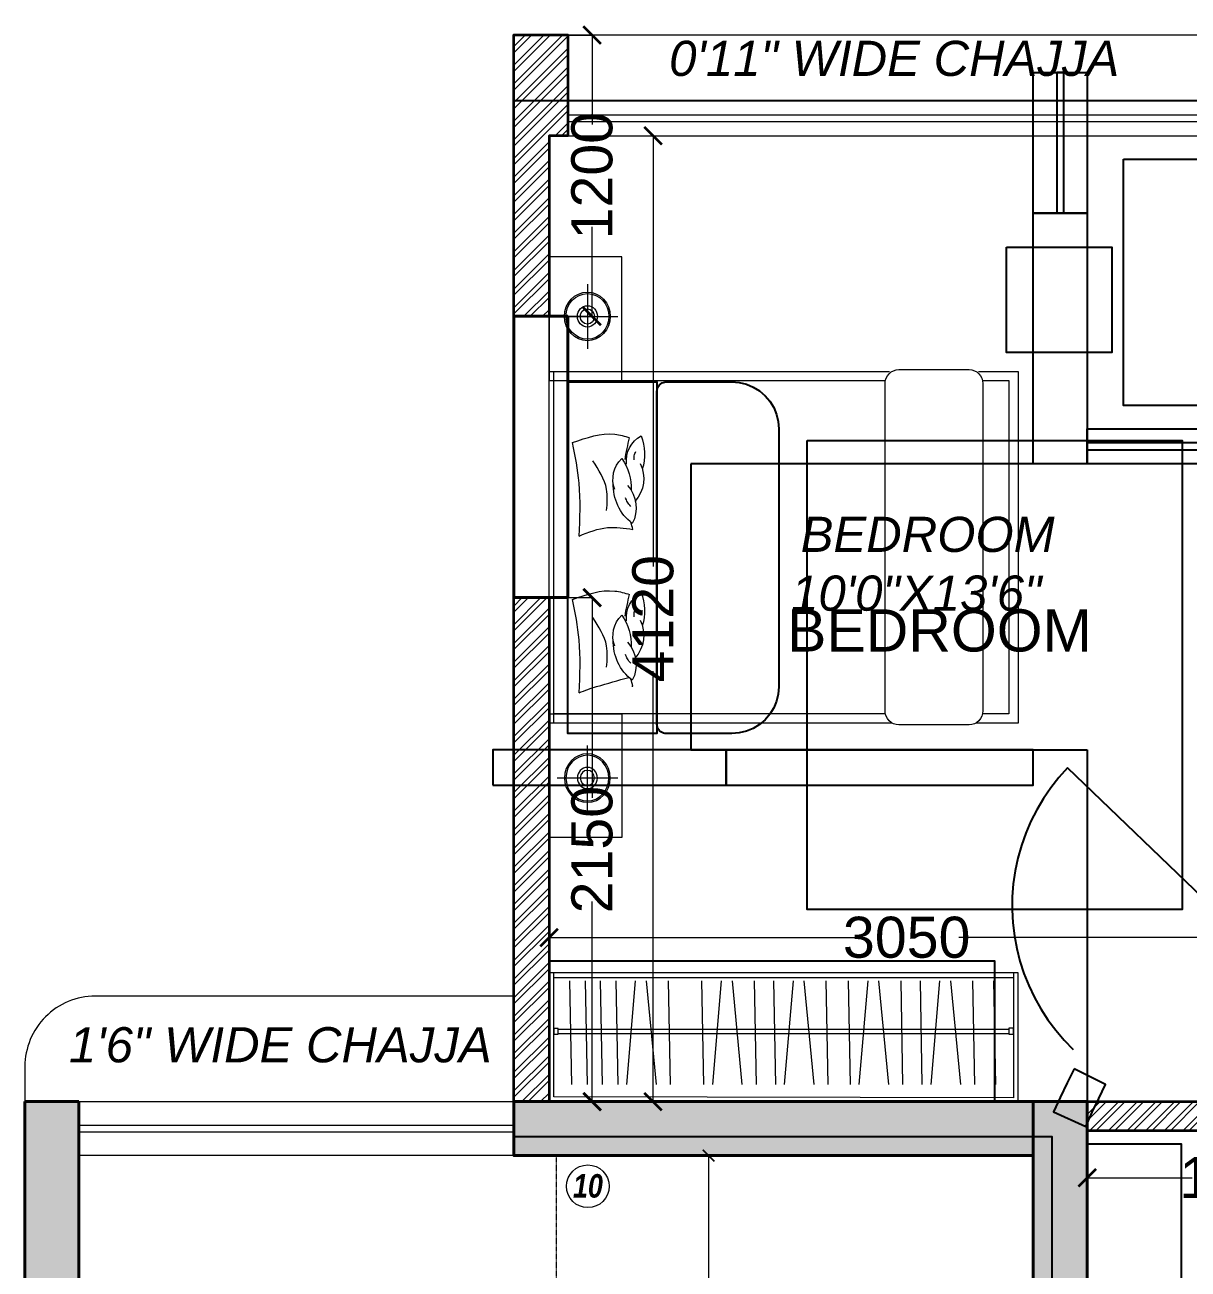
# Model space of a CAD drawing. Header units: millimetres. Extents: x 69529 to 85301, y 41669 to 59279.
# Drawn here: x 71179 to 76139, y 53845 to 59152 of the extents above; entities that cross this region are included whole.
import ezdxf

# ---------------------------------------------------------------- set-up
doc = ezdxf.new("R2010")
doc.units = ezdxf.units.MM
doc.linetypes.add('( Hidden )', pattern=[0.375, 0.25, -0.125])
doc.linetypes.add('A-118_Suncity Bldg.04+07_O.H.T.Level Plan_20211230$0$DASHED2', pattern=[0.375, 0.25, -0.125])
for name, color, linetype in [('-CG-P-DIM', 7, 'Continuous'), ('PROP-COLUMN', 2, 'CONTINUOUS'), ('PROP-DOOR', 6, 'CONTINUOUS'), ('PROP-ENVELOPE', 7, 'CONTINUOUS'), ('PROP-FURN', 9, 'CONTINUOUS'), ('PROP-SHELL', 7, 'CONTINUOUS'), ('PROP-TEXT', 3, 'CONTINUOUS'), ('PROP-WALL-NEW', 1, 'CONTINUOUS')]:
    doc.layers.add(name, color=color, linetype=linetype)
for name, color, linetype, lineweight, true_color in [('DA_BUILDING LINE', 7, 'Continuous', 9, 0xc2db0000), ('DA_DIMENSION', 7, 'Continuous', 5, 0xc2474747), ('DA_FURNITURE', 7, 'Continuous', 5, 0xc2666666), ('DA_FURNITURE HIDDEN', 7, 'Continuous', 5, 0xc2666666), ('DA_HATCH', 7, 'Continuous', 5, 0xc2545454)]:
    doc.layers.add(name, color=color, linetype=linetype, lineweight=lineweight, true_color=true_color)
for name, color, linetype, lineweight in [('DA_CARPET AREA RERA', 30, 'Continuous', 9), ('DA_CHAJJA', 44, 'Continuous', 0), ('DA_COLUMN', 40, 'Continuous', 40), ('DA_LINE', 155, 'Continuous', 9), ('DA_STAIRCASE', 122, 'Continuous', 9), ('DA_Text 1', 200, 'Continuous', 9), ('DA_TEXT IN SQ.FT', 193, 'Continuous', 9), ('DA_WALL', 7, 'Continuous', 35), ('DA_WINDOW', 4, 'Continuous', 9)]:
    doc.layers.add(name, color=color, linetype=linetype, lineweight=lineweight)
doc.styles.add('FAT FONT', font='')
doc.styles.add('MtXpl_Arial', font='ArialItalic.ttf')
doc.styles.get("Standard").update_dxf_attribs({"font": 'Arial.ttf'})
doc.styles.get('FAT FONT').set_extended_font_data('Swis721 Cn BT', italic=True, bold=True)
doc.dimstyles.get("Standard").update_dxf_attribs({"dimtxt": 0.18, "dimasz": 0.18, "dimexe": 0.18, "dimexo": 0.0625, "dimgap": 0.09, "dimtad": 1, "dimtih": 1, "dimtoh": 1, "dimdec": 4, "dimdsep": 46, "dimtxsty": 'Standard', "dimcen": 0.09, "dimazin": 3, "dimtfac": 1, "dimtdec": 4, "dimtmove": 0, "dimatfit": 3, "dimfxl": 1, "dimtolj": 1})

# ---------------------------------------------------------------- blocks, each defined once
blk = doc.blocks.new('r6u57i')
at = {"layer": 'DA_FURNITURE'}
for p, q in [((5206.7514, -661.3312), (5205.2886, -661.3312)), ((5205.2886, -661.3312), (5205.2886, -662.8312)), ((5205.3084, -661.3312), (5205.3084, -662.8312)), ((5206.7225, -661.3707), (5205.3084, -661.3707)), ((5205.3084, -662.7917), (5206.7214, -662.7917)), ((5205.2886, -662.8312), (5206.7402, -662.8312))]:
    blk.add_line(p, q, dxfattribs=at)
blk.add_lwpolyline([(5206.7804, -662.8388), (5207.0795, -662.8388, 0.414214), (5207.1387, -662.7796), (5207.1387, -661.3828, 0.414214), (5207.0795, -661.3236), (5206.7804, -661.3236, 0.414214), (5206.7212, -661.3828), (5206.7212, -662.7796, 0.414214)], format="xyb", close=True, dxfattribs=at)
for points in [[(5207.1197, -662.8312), (5207.2886, -662.8312), (5207.2886, -661.3312), (5207.1085, -661.3312)], [(5207.1386, -662.7917), (5207.2492, -662.7917), (5207.2492, -661.3707), (5207.1351, -661.3707)]]:
    blk.add_lwpolyline(points, dxfattribs=at)
for centre, radius, start, end in [((5205.7706, -661.6792), 0.2086, 127.4996, 181.9562), ((5205.5177, -661.5806), 0.1425, 318.0376, 27.9659), ((5205.5499, -661.7044), 0.1425, 332.6513, 42.5796), ((5205.6824, -661.7027), 0.1214, 158.8001, 226.6357), ((5205.4134, -661.6618), 0.2262, 325.17, 1.8099), ((5205.7401, -661.7811), 0.1214, 173.4138, 241.2494), ((5205.4694, -661.8094), 0.2262, 339.7837, 16.4236), ((5205.7706, -662.3479), 0.2086, 127.4996, 181.9562), ((5205.5177, -662.2493), 0.1425, 318.0376, 27.9659), ((5205.4134, -662.3305), 0.2262, 325.17, 1.8099), ((5205.5499, -662.3732), 0.1425, 332.6513, 42.5796), ((5205.6824, -662.3714), 0.1214, 158.8001, 226.6357), ((5205.4694, -662.4781), 0.2262, 339.7837, 16.4236), ((5205.7401, -662.4498), 0.1214, 173.4138, 241.2494)]:
    blk.add_arc(centre, radius, start, end, dxfattribs=at)
for points in [[(5205.417, -661.4603), (5205.417, -661.6863), (5205.3888, -661.8584)], [(5205.5339, -661.569), (5205.5339, -661.6604), (5205.4755, -661.781)], [(5205.3888, -661.8584), (5205.5692, -661.8944), (5205.6319, -661.8797)], [(5205.417, -662.129), (5205.417, -662.3551), (5205.3888, -662.5272)], [(5205.417, -662.129), (5205.5381, -662.165), (5205.6462, -662.1573)], [(5205.5339, -662.2377), (5205.5339, -662.3291), (5205.4755, -662.4498)], [(5205.3888, -662.5272), (5205.5692, -662.5631), (5205.6319, -662.5485)]]:
    blk.add_spline(points, degree=3, dxfattribs=at)
for points, knots in [([(5205.417, -661.4603), (5205.4417, -661.4702), (5205.4665, -661.4802), (5205.4916, -661.4872), (5205.4916, -661.4872), (5205.4916, -661.4872), (5205.4916, -661.4872), (5205.5374, -661.5001), (5205.5833, -661.513), (5205.6291, -661.5259)], [0, 0, 0, 0, 3.967367, 3.967367, 3.967367, 3.968693, 3.968693, 3.968693, 11.226423, 11.226423, 11.226423, 11.226423]), ([(5205.6371, -661.5868), (5205.6318, -661.5926), (5205.622, -661.6035), (5205.617, -661.6172), (5205.6147, -661.6235)], [0, 0, 0, 0, 41.531136, 77.340273, 77.340273, 77.340273, 77.340273]), ([(5205.6517, -661.7848), (5205.6513, -661.7909), (5205.6506, -661.8035), (5205.656, -661.8149), (5205.6588, -661.8208)], [0, 0, 0, 0, 31.960762, 66.266463, 66.266463, 66.266463, 66.266463]), ([(5205.6371, -662.2555), (5205.6318, -662.2613), (5205.622, -662.2722), (5205.617, -662.2859), (5205.6147, -662.2923)], [0, 0, 0, 0, 41.531136, 77.340273, 77.340273, 77.340273, 77.340273]), ([(5205.6517, -662.4536), (5205.6513, -662.4597), (5205.6506, -662.4722), (5205.656, -662.4836), (5205.6588, -662.4896)], [0, 0, 0, 0, 31.960762, 66.266463, 66.266463, 66.266463, 66.266463])]:
    blk.add_open_spline(points, degree=3, knots=knots, dxfattribs=at)
for points in [[(5205.6462, -661.4886), (5205.6433, -661.4986), (5205.6403, -661.5086), (5205.6374, -661.5187)], [(5205.6412, -661.4893), (5205.6429, -661.4891), (5205.6445, -661.4888), (5205.6462, -661.4886)], [(5205.6126, -661.7864), (5205.6176, -661.8175), (5205.6246, -661.8486), (5205.6319, -661.8797)], [(5205.6462, -662.1573), (5205.6433, -662.1673), (5205.6403, -662.1774), (5205.6374, -662.1874)], [(5205.6126, -662.4552), (5205.6176, -662.4862), (5205.6246, -662.5174), (5205.6319, -662.5485)]]:
    blk.add_open_spline(points, degree=3, dxfattribs=at)
blk = doc.blocks.new('DYUWGDYUW')
at = {"layer": 'DA_FURNITURE', "ltscale": 8}
for p, q in [((6054.6378, 1914.4472), (6054.6378, 1913.8972)), ((6056.6378, 1914.4472), (6054.6378, 1914.4472)), ((6054.6578, 1913.9172), (6054.6578, 1914.4472)), ((6054.6578, 1914.4272), (6056.6178, 1914.4272)), ((6056.6178, 1914.4472), (6056.6178, 1913.914)), ((6056.6378, 1913.8972), (6056.6378, 1914.4472)), ((6054.7246, 1914.4121), (6054.7329, 1913.9706)), ((6054.7915, 1914.4121), (6054.7998, 1913.9706)), ((6054.8553, 1914.4121), (6054.8636, 1913.9706)), ((6054.9222, 1914.4121), (6054.9305, 1913.9706)), ((6055.0054, 1914.4121), (6054.9682, 1913.9706)), ((6055.052, 1914.4121), (6055.094, 1913.9706)), ((6055.1458, 1914.4121), (6055.1541, 1913.9706)), ((6055.2884, 1914.4121), (6055.2967, 1913.9706)), ((6055.3716, 1914.4121), (6055.3345, 1913.9706)), ((6055.4182, 1914.4121), (6055.4602, 1913.9706)), ((6055.5121, 1914.4121), (6055.5204, 1913.9706)), ((6055.5947, 1914.4121), (6055.6031, 1913.9706)), ((6055.678, 1914.4121), (6055.6408, 1913.9706)), ((6055.7245, 1914.4121), (6055.7666, 1913.9706)), ((6055.8184, 1914.4121), (6055.8267, 1913.9706)), ((6055.9134, 1914.4121), (6055.9217, 1913.9706)), ((6055.9966, 1914.4121), (6055.9594, 1913.9706)), ((6056.0432, 1914.4121), (6056.0852, 1913.9706)), ((6056.1371, 1914.4121), (6056.1454, 1913.9706)), ((6056.2197, 1914.4121), (6056.228, 1913.9706)), ((6056.303, 1914.4121), (6056.2658, 1913.9706)), ((6056.3495, 1914.4121), (6056.3916, 1913.9706)), ((6056.4434, 1914.4121), (6056.4517, 1913.9706)), ((6056.5332, 1914.4121), (6056.5415, 1913.9706)), ((6054.6578, 1914.2097), (6054.6578, 1914.1847)), ((6054.6765, 1914.2097), (6054.6578, 1914.2097)), ((6054.6765, 1914.1847), (6054.6765, 1914.2097)), ((6054.6765, 1914.2066), (6056.599, 1914.2066)), ((6056.599, 1914.21), (6056.599, 1914.185)), ((6056.6178, 1914.21), (6056.599, 1914.21)), ((6056.6178, 1914.185), (6056.6178, 1914.21)), ((6054.6578, 1914.1847), (6054.6765, 1914.1847)), ((6054.6765, 1914.1878), (6056.599, 1914.1878)), ((6056.599, 1914.185), (6056.6178, 1914.185)), ((6054.6378, 1913.8972), (6056.6378, 1913.8972)), ((6056.6178, 1913.914), (6054.6578, 1913.9172))]:
    blk.add_line(p, q, dxfattribs=at)
blk = doc.blocks.new('A$C3A1814D5')
at = {"layer": 'DA_FURNITURE'}
for p, q in [((12.8, 12.82), (1.13, 1.18)), ((12.43, 1.53), (1.51, 12.47))]:
    blk.add_line(p, q, dxfattribs=at)
at = {"layer": 'DA_FURNITURE', "extrusion": (0, 0, -1)}
for centre, major_axis in [((6.99, 7.02), (4.37, 4.37)), ((6.97, 7), (1.37, 1.36))]:
    blk.add_ellipse(centre, major_axis=major_axis, ratio=0.943982, dxfattribs=at)
for major_axis in [(-4.1, -4.09), (-1.91, -1.91)]:
    blk.add_ellipse((6.99, 7.02), major_axis=major_axis, ratio=0.943982, start_param=3.141593, end_param=9.424778, dxfattribs=at)
blk = doc.blocks.new('_ArchTick')
at = {"color": 0, "linetype": 'ByBlock', "const_width": 0.15}
blk.add_lwpolyline([(-0.5, -0.5), (0.5, 0.5)], dxfattribs=at)
blk = doc.blocks.new('*D179')
at = {"layer": 'DA_DIMENSION'}
for p, q in [((-27628.5, 99436.5), (-27444.8, 99436.5)), ((-27445, 99436.5), (-27445, 99054.3)), ((-27445, 98236.5), (-27445, 98618.7)), ((-27628.5, 98236.5), (-27444.8, 98236.5))]:
    blk.add_line(p, q, dxfattribs=at)
at = {"layer": 'Defpoints', "color": 0}
for p in [(-27628.6, 99436.5), (-27628.6, 98236.5), (-27445, 98236.5)]:
    blk.add_point(p, dxfattribs=at)
at = {"layer": 'DA_DIMENSION', "xscale": 75, "yscale": 75, "zscale": 75}
for p, rotation in [((-27445, 99436.5), 90), ((-27445, 98236.5), 270)]:
    blk.add_blockref('_ArchTick', p, dxfattribs=dict(at, rotation=rotation))
at = {"layer": 'DA_DIMENSION', "color": 7, "insert": (-27445, 98836.5), "char_height": 175, "attachment_point": 5, "rotation": 90}
blk.add_mtext('\\A1;1200', dxfattribs=at)
blk = doc.blocks.new('*D185')
at = {"layer": 'DA_DIMENSION'}
for p, q in [((-27628.5, 99006.5), (-27184.8, 99006.5)), ((-27185, 99006.5), (-27185, 97169.5)), ((-27185, 94886.5), (-27185, 96723.5)), ((-27628.5, 94886.5), (-27184.8, 94886.5))]:
    blk.add_line(p, q, dxfattribs=at)
at = {"layer": 'Defpoints', "color": 0}
for p in [(-27628.6, 99006.5), (-27628.6, 94886.5), (-27185, 94886.5)]:
    blk.add_point(p, dxfattribs=at)
at = {"layer": 'DA_DIMENSION', "xscale": 75, "yscale": 75, "zscale": 75}
for p, rotation in [((-27185, 99006.5), 90), ((-27185, 94886.5), 270)]:
    blk.add_blockref('_ArchTick', p, dxfattribs=dict(at, rotation=rotation))
at = {"layer": 'DA_DIMENSION', "color": 7, "insert": (-27185, 96946.5), "char_height": 175, "attachment_point": 5, "rotation": 90}
blk.add_mtext('\\A1;4120', dxfattribs=at)
blk = doc.blocks.new('*D186')
at = {"layer": 'DA_DIMENSION'}
for p, q in [((-27628.6, 95786.5), (-27628.6, 95586.5)), ((-24578.6, 95786.5), (-24578.6, 95586.5)), ((-27628.6, 95586.6), (-26325.5, 95586.6)), ((-24578.6, 95586.6), (-25881.7, 95586.6))]:
    blk.add_line(p, q, dxfattribs=at)
at = {"layer": 'Defpoints', "color": 0}
for p in [(-27628.6, 95786.5), (-24578.6, 95786.5), (-27628.6, 95586.6)]:
    blk.add_point(p, dxfattribs=at)
at = {"layer": 'DA_DIMENSION', "xscale": 75, "yscale": 75, "zscale": 75, "rotation": 180}
blk.add_blockref('_ArchTick', (-27628.6, 95586.6), dxfattribs=at)
at = {"layer": 'DA_DIMENSION', "xscale": 75, "yscale": 75, "zscale": 75}
blk.add_blockref('_ArchTick', (-24578.6, 95586.6), dxfattribs=at)
at = {"layer": 'DA_DIMENSION', "color": 7, "insert": (-26103.6, 95586.6), "char_height": 175, "attachment_point": 5}
blk.add_mtext('\\A1;3050', dxfattribs=at)
blk = doc.blocks.new('*D187')
at = {"layer": 'DA_DIMENSION'}
for p, q in [((-25333.6, 94761.5), (-25333.6, 94561.3)), ((-24003.6, 94761.5), (-24003.6, 94561.3)), ((-25333.6, 94561.5), (-24886.4, 94561.5)), ((-24003.6, 94561.5), (-24450.8, 94561.5))]:
    blk.add_line(p, q, dxfattribs=at)
at = {"layer": 'Defpoints', "color": 0}
for p in [(-25333.6, 94761.5), (-24003.6, 94761.5), (-24003.6, 94561.5)]:
    blk.add_point(p, dxfattribs=at)
at = {"layer": 'DA_DIMENSION', "xscale": 75, "yscale": 75, "zscale": 75, "rotation": 180}
blk.add_blockref('_ArchTick', (-25333.6, 94561.5), dxfattribs=at)
at = {"layer": 'DA_DIMENSION', "xscale": 75, "yscale": 75, "zscale": 75}
blk.add_blockref('_ArchTick', (-24003.6, 94561.5), dxfattribs=at)
at = {"layer": 'DA_DIMENSION', "color": 7, "insert": (-24668.6, 94561.5), "char_height": 175, "attachment_point": 5}
blk.add_mtext('\\A1;1330', dxfattribs=at)
blk = doc.blocks.new('*D188')
at = {"layer": 'DA_DIMENSION'}
for p, q in [((-27628.5, 97036.5), (-27444.6, 97036.5)), ((-27444.8, 97036.5), (-27444.8, 96182.5)), ((-27444.8, 94886.5), (-27444.8, 95740.5)), ((-27628.5, 94886.5), (-27444.6, 94886.5))]:
    blk.add_line(p, q, dxfattribs=at)
at = {"layer": 'Defpoints', "color": 0}
for p in [(-27628.6, 97036.5), (-27628.6, 94886.5), (-27444.8, 94886.5)]:
    blk.add_point(p, dxfattribs=at)
at = {"layer": 'DA_DIMENSION', "xscale": 75, "yscale": 75, "zscale": 75}
for p, rotation in [((-27444.8, 97036.5), 90), ((-27444.8, 94886.5), 270)]:
    blk.add_blockref('_ArchTick', p, dxfattribs=dict(at, rotation=rotation))
at = {"layer": 'DA_DIMENSION', "color": 7, "insert": (-27444.8, 95961.5), "char_height": 175, "attachment_point": 5, "rotation": 90}
blk.add_mtext('\\A1;2150', dxfattribs=at)
blk = doc.blocks.new('*D314')
at = {"layer": 'DA_DIMENSION'}
for p, q in [((-27148.5, 683002.8), (-26948.5, 683002.8)), ((-26948.7, 683002.8), (-26948.7, 682167)), ((-26948.7, 681002.8), (-26948.7, 681838.6)), ((-27148.5, 681002.8), (-26948.5, 681002.8))]:
    blk.add_line(p, q, dxfattribs=at)
at = {"layer": 'Defpoints', "color": 0}
for p in [(-27148.6, 683002.8), (-27148.6, 681002.8), (-26948.7, 681002.8)]:
    blk.add_point(p, dxfattribs=at)
at = {"layer": 'DA_DIMENSION', "xscale": 50, "yscale": 50, "zscale": 50}
for p, rotation in [((-26948.7, 683002.8), 90), ((-26948.7, 681002.8), 270)]:
    blk.add_blockref('_ArchTick', p, dxfattribs=dict(at, rotation=rotation))
at = {"layer": 'DA_DIMENSION', "color": 7, "insert": (-26948.7, 682002.8), "char_height": 130, "attachment_point": 5, "rotation": 90}
blk.add_mtext('\\A1;2000', dxfattribs=at)
blk = doc.blocks.new('*D315')
at = {"layer": 'DA_DIMENSION'}
for p, q in [((-27148.5, 684602.8), (-26948.4, 684602.8)), ((-26948.5, 684602.8), (-26948.5, 683964.6)), ((-26948.5, 683002.8), (-26948.5, 683640.9)), ((-27148.5, 683002.8), (-26948.4, 683002.8))]:
    blk.add_line(p, q, dxfattribs=at)
at = {"layer": 'Defpoints', "color": 0}
for p in [(-27148.6, 684602.8), (-26948.5, 684602.8), (-27148.6, 683002.8)]:
    blk.add_point(p, dxfattribs=at)
at = {"layer": 'DA_DIMENSION', "xscale": 50, "yscale": 50, "zscale": 50}
for p, rotation in [((-26948.5, 684602.8), 90), ((-26948.5, 683002.8), 270)]:
    blk.add_blockref('_ArchTick', p, dxfattribs=dict(at, rotation=rotation))
at = {"layer": 'DA_DIMENSION', "color": 7, "insert": (-26948.5, 683802.8), "char_height": 130, "attachment_point": 5, "rotation": 90}
blk.add_mtext('\\A1;1600', dxfattribs=at)
blk = doc.blocks.new('*D316')
at = {"layer": 'DA_DIMENSION'}
for p, q in [((-27148.5, 681002.8), (-26948.5, 681002.8)), ((-26948.7, 681002.8), (-26948.7, 680364.6)), ((-26948.7, 679402.8), (-26948.7, 680040.9)), ((-27148.5, 679402.8), (-26948.5, 679402.8))]:
    blk.add_line(p, q, dxfattribs=at)
at = {"layer": 'Defpoints', "color": 0}
for p in [(-27148.6, 681002.8), (-27148.6, 679402.8), (-26948.7, 679402.8)]:
    blk.add_point(p, dxfattribs=at)
at = {"layer": 'DA_DIMENSION', "xscale": 50, "yscale": 50, "zscale": 50}
for p, rotation in [((-26948.7, 681002.8), 90), ((-26948.7, 679402.8), 270)]:
    blk.add_blockref('_ArchTick', p, dxfattribs=dict(at, rotation=rotation))
at = {"layer": 'DA_DIMENSION', "color": 7, "insert": (-26948.7, 680202.8), "char_height": 130, "attachment_point": 5, "rotation": 90}
blk.add_mtext('\\A1;1600', dxfattribs=at)
blk = doc.blocks.new('*D317')
at = {"layer": 'DA_DIMENSION'}
for p, q in [((-29633.6, 683002.8), (-29633.6, 683202.8)), ((-29633.6, 683202.6), (-29002.3, 683202.6)), ((-28048.6, 683202.6), (-28679.9, 683202.6)), ((-28048.6, 683002.8), (-28048.6, 683202.8))]:
    blk.add_line(p, q, dxfattribs=at)
at = {"layer": 'Defpoints', "color": 0}
for p in [(-28048.6, 683202.6), (-29633.6, 683002.8), (-28048.6, 683002.8)]:
    blk.add_point(p, dxfattribs=at)
at = {"layer": 'DA_DIMENSION', "xscale": 50, "yscale": 50, "zscale": 50, "rotation": 180}
blk.add_blockref('_ArchTick', (-29633.6, 683202.6), dxfattribs=at)
at = {"layer": 'DA_DIMENSION', "xscale": 50, "yscale": 50, "zscale": 50}
blk.add_blockref('_ArchTick', (-28048.6, 683202.6), dxfattribs=at)
at = {"layer": 'DA_DIMENSION', "color": 7, "insert": (-28841.1, 683202.6), "char_height": 130, "attachment_point": 5}
blk.add_mtext('\\A1;1585', dxfattribs=at)
blk = doc.blocks.new('*D318')
at = {"layer": 'DA_DIMENSION'}
for p, q in [((-27148.6, 683002.8), (-27148.6, 683202.8)), ((-27148.6, 683202.6), (-26517.3, 683202.6)), ((-25563.6, 683202.6), (-26194.9, 683202.6)), ((-25563.6, 683002.8), (-25563.6, 683202.8))]:
    blk.add_line(p, q, dxfattribs=at)
at = {"layer": 'Defpoints', "color": 0}
for p in [(-25563.6, 683202.6), (-27148.6, 683002.8), (-25563.6, 683002.8)]:
    blk.add_point(p, dxfattribs=at)
at = {"layer": 'DA_DIMENSION', "xscale": 50, "yscale": 50, "zscale": 50, "rotation": 180}
blk.add_blockref('_ArchTick', (-27148.6, 683202.6), dxfattribs=at)
at = {"layer": 'DA_DIMENSION', "xscale": 50, "yscale": 50, "zscale": 50}
blk.add_blockref('_ArchTick', (-25563.6, 683202.6), dxfattribs=at)
at = {"layer": 'DA_DIMENSION', "color": 7, "insert": (-26356.1, 683202.6), "char_height": 130, "attachment_point": 5}
blk.add_mtext('\\A1;1585', dxfattribs=at)
blk = doc.blocks.new('fsdaafdh')
at = {"layer": 'DA_DIMENSION'}
for base, p1, p2, picture, middle in [((-27444.96411, 98236.52535), (-27628.59418, 99436.52535), (-27628.59418, 98236.52535), '*D179', (-27444.96411, 98836.52535)), ((-27185.01377, 94886.52535), (-27628.59418, 99006.52535), (-27628.59418, 94886.52535), '*D185', (-27185.01377, 96946.52535)), ((-27444.78411, 94886.52535), (-27628.59418, 97036.52535), (-27628.59418, 94886.52535), '*D188', (-27444.78411, 95961.52535))]:
    dim = blk.add_linear_dim(base=base, p1=p1, p2=p2, angle=90, dimstyle='Standard', dxfattribs=at)
    dim.commit()
    dim.dimension.update_dxf_attribs({"geometry": picture, "text_midpoint": middle})
for base, p1, p2, picture, middle in [((-27628.59418, 95586.64917), (-24578.59418, 95786.52535), (-27628.59418, 95786.52535), '*D186', (-26103.59418, 95586.64917)), ((-24003.59418, 94561.52535), (-25333.59418, 94761.52535), (-24003.59418, 94761.52535), '*D187', (-24668.59418, 94561.52535))]:
    dim = blk.add_linear_dim(base=base, p1=p1, p2=p2, dimstyle='Standard', dxfattribs=at)
    dim.commit()
    dim.dimension.update_dxf_attribs({"geometry": picture, "text_midpoint": middle})
blk = doc.blocks.new('FGFGFGJGJGFKFGHKHLKGHL')
at = {"layer": 'DA_DIMENSION'}
for base, p1, p2, picture, middle in [((-26948.54599, 684602.77337), (-27148.59418, 683002.77337), (-27148.59418, 684602.77337), '*D315', (-26948.54599, 683802.77337)), ((-26948.72599, 681002.77337), (-27148.59418, 683002.77337), (-27148.59418, 681002.77337), '*D314', (-26948.72599, 682002.77337)), ((-26948.72599, 679402.77337), (-27148.59418, 681002.77337), (-27148.59418, 679402.77337), '*D316', (-26948.72599, 680202.77337))]:
    dim = blk.add_linear_dim(base=base, p1=p1, p2=p2, angle=90, dimstyle='Standard', dxfattribs=at)
    dim.commit()
    dim.dimension.update_dxf_attribs({"geometry": picture, "text_midpoint": middle})
for base, p1, p2, picture, middle in [((-28048.59419, 683202.57972), (-29633.59419, 683002.77337), (-28048.59419, 683002.77337), '*D317', (-28841.09419, 683202.57972)), ((-25563.59418, 683202.57972), (-27148.59418, 683002.77337), (-25563.59418, 683002.77337), '*D318', (-26356.09418, 683202.57972))]:
    dim = blk.add_linear_dim(base=base, p1=p1, p2=p2, dimstyle='Standard', dxfattribs=at)
    dim.commit()
    dim.dimension.update_dxf_attribs({"geometry": picture, "text_midpoint": middle})

msp = doc.modelspace()

# ---------------------------------------------------------------- hatches: boundary and pattern name
at = {"layer": '-CG-P-DIM', "true_color": 0x636466}
h = msp.add_hatch(color=251, dxfattribs=at)
h.dxf.hatch_style = 1
h.paths.add_polyline_path([(71409.22813, 54558.9767), (71179.22813, 54558.9767), (71179.22813, 48978.9767), (71409.22813, 48978.9767), (71409.22813, 54328.9767)])
h = msp.add_hatch(color=251, dxfattribs=at)
h.dxf.hatch_style = 1
h.paths.add_polyline_path([(75479.22813, 54558.9767), (73264.22813, 54558.9767), (73264.22813, 54328.9767), (75479.22813, 54328.9767)])
h = msp.add_hatch(color=251, dxfattribs=at)
h.dxf.hatch_style = 1
h.paths.add_polyline_path([(75479.22813, 54558.9767), (75709.22813, 54558.9767), (75709.22813, 48978.9767), (75479.22813, 48978.9767), (75479.22813, 54328.9767)])
at = {"layer": 'DA_HATCH'}
h = msp.add_hatch(dxfattribs=at)
h.set_pattern_fill('ANSI32', color=256, scale=150)
h.set_pattern_definition([(45, (101042.82, -215688.83), (-39.774756, 39.774756), []), (45, (101069.34, -215688.83), (-39.774756, 39.774756), [])])
h.paths.add_polyline_path([(78084.22813, 58058.9767), (78084.22813, 54438.9767), (77959.22813, 54438.9767), (77959.22813, 58058.9767), (77649.22813, 58058.9767), (77649.22813, 58208.9767), (77959.22813, 58208.9767), (77959.22813, 58958.9767), (77959.22813, 59108.9767), (78109.22813, 59108.9767), (78109.22813, 58208.9767), (78449.22813, 58208.9767), (78449.22813, 58058.9767)])
h.paths.add_polyline_path([(76589.22813, 58058.9767), (76899.22813, 58058.9767), (76899.22813, 58208.9767), (76614.22813, 58208.9767), (76614.22813, 58958.9767), (76614.22813, 59108.9767), (76464.22813, 59108.9767), (76464.22813, 58058.9767), (76464.22813, 57908.9767), (76589.22813, 57908.9767)])
h.paths.add_polyline_path([(80214.22813, 58058.9767), (80214.22813, 54438.9767), (80339.22813, 54438.9767), (80339.22813, 58058.9767), (80649.22813, 58058.9767), (80649.22813, 58208.9767), (80339.22813, 58208.9767), (80339.22813, 58958.9767), (80339.22813, 59108.9767), (80189.22813, 59108.9767), (80189.22813, 58208.9767), (79849.22813, 58208.9767), (79849.22813, 58058.9767)])
h.paths.add_polyline_path([(81709.22424, 58208.9767), (81709.22813, 58953.9767), (81709.22813, 59108.9767), (81859.22813, 59108.9767), (81859.22813, 58208.9767)])
h.paths.add_polyline_path([(81399.22813, 58058.9767), (81399.22813, 58208.9767), (81709.22813, 58208.9767), (81709.22813, 58058.9767)], flags=17)
h.paths.add_polyline_path([(81834.22813, 57008.9767), (81834.22813, 55458.9767), (81089.22813, 55458.9767), (81089.22813, 55583.9767), (81709.22813, 55583.9767), (81709.22813, 57008.9767)])
h.paths.add_polyline_path([(75709.22813, 54558.9767), (77039.22813, 54558.9767), (77039.22813, 54433.9767), (75709.22813, 54433.9767)])
h.paths.add_polyline_path([(76464.22813, 57008.9767), (76464.22813, 55458.9767), (77209.22813, 55458.9767), (77209.22813, 55583.9767), (76589.22813, 55583.9767), (76589.22813, 57008.9767)])
h.paths.add_polyline_path([(73414.22813, 54558.9767), (73264.22813, 54558.9767), (73264.22813, 56708.9767), (73414.22813, 56708.9767)])
h.paths.add_polyline_path([(73494.22813, 58678.9767), (73414.22813, 58678.9767), (73414.22813, 57908.9767), (73264.22813, 57908.9767), (73264.22813, 59108.9767), (73494.22813, 59108.9767)])
h.paths.add_polyline_path([(80214.22813, 49553.97669), (80214.22813, 50783.9767), (80214.22813, 53508.9767), (81834.22813, 53508.9767), (81834.22813, 53383.9767), (80339.22813, 53383.9767), (80339.22813, 50933.9767), (80649.22813, 50933.9767), (80649.22813, 50783.9767), (80364.22813, 50783.9767), (80364.22813, 47608.95613), (80134.22813, 47608.97669), (80134.22813, 47758.97669), (80214.22812, 47758.97669)])
h.paths.add_polyline_path([(81709.22813, 50933.9767), (81399.22813, 50933.9767), (81399.22813, 50783.9767), (81709.22813, 50783.9767)], flags=17)
h.paths.add_polyline_path([(81709.22813, 50783.9767), (81709.22813, 49703.97669), (81709.22813, 49553.97669), (81859.22813, 49553.97669), (81859.22813, 50173.9767), (81939.22813, 50173.9767), (81939.22813, 50323.9767), (81859.22813, 50323.9767), (81859.22813, 50783.9767)])
h.paths.add_polyline_path([(77299.22813, 47758.9767), (77299.22813, 47608.9767), (76909.22813, 47608.9767), (76909.22813, 47758.9767)])
edge = h.paths.add_edge_path()
edge.add_line((85034.22813, 50163.9767), (85034.22813, 54433.9767))
edge.add_line((85034.22813, 54433.9767), (85034.22813, 54558.9767))
edge.add_line((85034.22813, 54558.9767), (85034.22813, 58828.9767))
edge.add_line((85034.22813, 58828.9767), (84884.22813, 58828.9767))
edge.add_line((84884.22813, 58828.9767), (84884.22813, 54558.9767))
edge.add_line((84884.22813, 54558.9767), (81259.22813, 54558.9767))
edge.add_line((81259.22813, 54558.9767), (81259.22813, 54433.9767))
edge.add_line((81259.22813, 54433.9767), (84884.22813, 54433.9767))
edge.add_line((84884.22813, 54433.9767), (84884.22813, 50173.9767))
edge.add_line((84884.22813, 50173.9767), (85034.22813, 50173.9767))
h.paths.add_polyline_path([(81834.22813, 51983.9767), (81834.22813, 52638.9767), (81709.22813, 52638.9767), (81709.22813, 51983.9767)], flags=17)
h = msp.add_hatch(dxfattribs=at)
h.set_pattern_fill('ANGLE', color=256, scale=1000)
h.set_pattern_definition([(0, (-5947555, -1802815), (0, 6985), [5080, -1905]), (90, (-5947555, -1802815), (-6985, 4e-13), [5080, -1905])])
h.paths.add_polyline_path([(71564.22813, 54668.9767), (71334.22813, 54668.9767), (71334.22813, 50987.23525), (71484.22813, 50987.23525), (71484.22813, 54518.9767), (71564.22813, 54518.9767)])
h.paths.add_polyline_path([(71564.22813, 54518.9767), (71484.22813, 54518.9767), (71484.22813, 52818.9767), (71564.22813, 52818.9767)], flags=17)
h.paths.add_polyline_path([(71564.22813, 52818.9767), (71484.22813, 52818.9767), (71484.22813, 52518.9767), (71564.22813, 52518.9767)], flags=17)
h.paths.add_polyline_path([(71564.22813, 52518.9767), (71484.22813, 52518.9767), (71484.22813, 52218.9767), (71564.22813, 52218.9767)], flags=17)
h.paths.add_polyline_path([(71564.22813, 52218.9767), (71484.22813, 52218.9767), (71484.22813, 51918.9767), (71564.22813, 51918.9767)], flags=17)
h.paths.add_polyline_path([(71564.22813, 51918.9767), (71484.22813, 51918.9767), (71484.22813, 51618.9767), (71564.22813, 51618.9767)], flags=17)
h.paths.add_polyline_path([(71564.22813, 51618.9767), (71484.22813, 51618.9767), (71484.22813, 51318.9767), (71564.22813, 51318.9767)], flags=17)
h.paths.add_polyline_path([(71484.22813, 50987.23525), (71334.22813, 50987.23525), (71334.22813, 48868.9767), (71484.22813, 48868.9767)])
h.paths.add_polyline_path([(71564.22813, 51018.9767), (71484.22813, 51018.9767), (71484.22813, 50718.9767), (71564.22813, 50718.9767)])
h.paths.add_polyline_path([(71564.22813, 51318.9767), (71484.22813, 51318.9767), (71484.22813, 51018.9767), (71564.22813, 51018.9767)], flags=17)
h.paths.add_polyline_path([(71564.22813, 50718.9767), (71484.22813, 50718.9767), (71484.22813, 49018.9767), (71564.22813, 49018.9767)])
h.paths.add_polyline_path([(71564.22813, 49018.9767), (71484.22813, 49018.9767), (71484.22813, 48868.9767), (71564.22813, 48868.9767)])

# ---------------------------------------------------------------- linework, layer by layer
at = {"layer": 'DA_BUILDING LINE', "linetype": '( Hidden )', "ltscale": 500}
for p, q in [((73264.22813, 54558.9767), (73264.22813, 58828.9767)), ((73264.22813, 58828.9767), (76614.22813, 58828.9767)), ((71179.22813, 54558.9767), (73264.22813, 54558.9767))]:
    msp.add_line(p, q, dxfattribs=at)
at = {"layer": 'DA_CARPET AREA RERA'}
msp.add_lwpolyline([(74019.22813, 48978.9767), (74169.22813, 48978.9767), (75709.22813, 48978.9767), (75709.02425, 54558.9767), (73414.22813, 54558.9767), (73414.22813, 58678.9767), (76464.22813, 58678.9767), (76464.22813, 58058.9767), (81709.22813, 58058.9767), (81859.22813, 58058.9767), (81859.22813, 58678.9767), (84884.22813, 58678.9767), (84884.22813, 50323.9767), (81859.22813, 50323.9767), (81859.22813, 50933.9767), (80214.22813, 50933.9767), (80214.22812, 47758.97669), (80214.22813, 47608.97669), (77214.22813, 47608.9767), (77214.22813, 47758.9767), (74019.22813, 47758.9767), (74019.22813, 48818.9767)], close=True, dxfattribs=at)
at = {"layer": 'DA_CHAJJA'}
msp.add_line((73414.22813, 59108.9767), (76464.22813, 59108.9767), dxfattribs=at)
msp.add_lwpolyline([(73264.22813, 55008.9767), (71479.22813, 55008.9767, 0.4142135624), (71179.22813, 54708.9767), (71179.22813, 54558.9767)], format="xyb", dxfattribs=at)
at = {"layer": 'DA_COLUMN'}
for p, q in [((73494.22813, 57908.9767), (73264.22813, 57908.9767)), ((73264.22813, 57908.9767), (73264.22813, 56708.9767)), ((73494.22813, 56708.9767), (73494.22813, 57908.9767)), ((73264.22813, 56708.9767), (73494.22813, 56708.9767)), ((71409.22813, 54558.9767), (71179.22813, 54558.9767)), ((71179.22813, 54558.9767), (71179.22813, 48978.9767)), ((71409.22813, 54328.9767), (71409.22813, 54558.9767)), ((71409.22813, 48978.9767), (71409.22813, 54328.9767))]:
    msp.add_line(p, q, dxfattribs=at)
for points in [[(75479.22813, 54558.9767), (73264.22813, 54558.9767), (73264.22813, 54328.9767), (75479.22813, 54328.9767)], [(75479.22813, 48978.9767), (75709.22813, 48978.9767), (75709.22813, 54558.9767), (75479.22813, 54558.9767)], [(75479.22813, 54558.9767), (75709.22813, 54558.9767), (75709.22813, 48978.9767), (75479.22813, 48978.9767), (75479.22813, 54328.9767)]]:
    msp.add_lwpolyline(points, close=True, dxfattribs=at)
at = {"layer": 'DA_FURNITURE HIDDEN'}
for points in [[(73724.23443, 58162.00301), (73724.23443, 58162.00301), (73724.23443, 58162.00301), (73724.23443, 58162.00071), (73414.22813, 58162.00532), (73414.22813, 57634.50301), (73724.23443, 57634.50763)], [(73724.23443, 55685.95038), (73724.23443, 55685.95038), (73724.23443, 55685.95038), (73724.23443, 55685.95269), (73414.22813, 55685.94808), (73414.22813, 56213.45038), (73724.23443, 56213.44577)]]:
    msp.add_lwpolyline(points, close=True, dxfattribs=at)
at = {"layer": 'DA_LINE'}
msp.add_circle((73579.87175, 54197.84293), 91.09693, dxfattribs=at)
at = {"layer": 'DA_STAIRCASE', "linetype": 'A-118_Suncity Bldg.04+07_O.H.T.Level Plan_20211230$0$DASHED2', "ltscale": 0.5}
msp.add_line((73444.22813, 54328.9767), (73444.22813, 52728.9767), dxfattribs=at)
at = {"layer": 'DA_WALL'}
for points in [[(73264.22813, 57908.9767), (73264.22813, 59108.9767), (73494.22813, 59108.9767), (73494.22813, 58678.9767), (73414.22813, 58678.9767), (73414.22813, 57908.9767)], [(73414.22813, 56708.9767), (73414.22813, 54558.9767), (73264.22813, 54558.9767), (73264.22813, 56708.9767)], [(75709.22813, 54558.9767), (77039.22813, 54558.9767), (77039.22813, 54433.9767), (75709.22813, 54433.9767)]]:
    msp.add_lwpolyline(points, close=True, dxfattribs=at)
at = {"layer": 'DA_WINDOW'}
for points in [[(73494.22813, 58678.9767), (76464.22813, 58678.9767), (76464.22813, 58828.9767), (73494.22813, 58828.9767)], [(73494.22813, 58768.9767), (76464.22813, 58768.9767), (76464.22813, 58738.9767), (73494.22813, 58738.9767)], [(71409.22813, 54558.9767), (73264.22813, 54558.9767), (73264.22813, 54328.9767), (71409.22813, 54328.9767)], [(71409.22813, 54458.9767), (73264.22813, 54458.9767), (73264.22813, 54428.9767), (71409.22813, 54428.9767)]]:
    msp.add_lwpolyline(points, close=True, dxfattribs=at)
at = {"layer": 'PROP-COLUMN'}
msp.add_lwpolyline([(73264.2, 57909), (73494.2, 57909), (73494.2, 56709), (73264.2, 56709)], close=True, dxfattribs=at)
at = {"layer": 'PROP-DOOR'}
msp.add_line((76238, 55394.729), (75625.284, 55983.056), dxfattribs=at)
msp.add_lwpolyline([(75625.284, 55983.056), (75588.118, 55941.723), (75553.734, 55898.048), (75522.28, 55852.217), (75493.892, 55804.427), (75468.689, 55754.883), (75446.781, 55703.796), (75428.261, 55651.386), (75413.209, 55597.877), (75401.688, 55543.499), (75393.749, 55488.483), (75389.424, 55433.065), (75388.734, 55377.484), (75391.68, 55321.976), (75398.251, 55266.78), (75408.417, 55212.131), (75422.135, 55158.265), (75439.348, 55105.411), (75459.98, 55053.796), (75483.944, 55003.641), (75511.137, 54955.161), (75541.442, 54908.563), (75574.73, 54864.047), (75610.858, 54821.803), (75649.672, 54782.013)], dxfattribs=at)
at = {"layer": 'PROP-ENVELOPE'}
msp.add_lwpolyline([(73264.2, 58829), (76614.2, 58829), (76614.2, 58209), (81709.2, 58209), (81709.2, 58829), (85034.2, 58829), (85034.2, 50174), (81709.2, 50174), (81709.2, 50784), (80364.2, 50784), (80364.2, 46209), (77064.2, 46209), (77064.2, 47609), (73869.2, 47609), (73869.2, 49129), (75559.2, 49129), (75559.2, 54409), (73264.2, 54409)], close=True, dxfattribs=at)
at = {"layer": 'PROP-FURN'}
for points in [[(75864.2, 58579), (76464.2, 58579), (76464.2, 57529), (75864.2, 57529)], [(75364.2, 58204), (75814.2, 58204), (75814.2, 57754), (75364.2, 57754)], [(73494.2, 57629), (73874.2, 57629), (73874.2, 56129), (73494.2, 56129)], [(73874.2, 57589), (73874.7, 57595.3), (73876.2, 57601.4), (73878.6, 57607.2), (73881.8, 57612.5), (73885.9, 57617.3), (73890.7, 57621.4), (73896, 57624.6), (73901.8, 57627), (73907.9, 57628.5), (73914.2, 57629), (74194.2, 57629), (74225.5, 57626.5), (74256, 57619.2), (74285, 57607.2), (74311.8, 57590.8), (74335.6, 57570.4), (74356, 57546.6), (74372.4, 57519.8), (74384.4, 57490.8), (74391.7, 57460.3), (74394.2, 57429), (74394.2, 56329), (74391.7, 56297.7), (74384.4, 56267.2), (74372.4, 56238.2), (74356, 56211.4), (74335.6, 56187.6), (74311.8, 56167.2), (74285, 56150.8), (74256, 56138.8), (74225.5, 56131.5), (74194.2, 56129), (73914.2, 56129), (73907.9, 56129.5), (73901.8, 56131), (73896, 56133.4), (73890.7, 56136.6), (73885.9, 56140.7), (73881.8, 56145.5), (73878.6, 56150.8), (73876.2, 56156.6), (73874.7, 56162.7), (73874.2, 56169)], [(74514.2, 57379), (76114.2, 57379), (76114.2, 55379), (74514.2, 55379)], [(73414.2, 55159), (75314.2, 55159), (75314.2, 54559), (73414.2, 54559)], [(75709.2, 54379), (76109.2, 54379), (76109.2, 53079), (75709.2, 53079)]]:
    msp.add_lwpolyline(points, close=True, dxfattribs=at)
at = {"layer": 'PROP-SHELL'}
for p, q in [((75479.2, 58349), (75479.2, 58949)), ((75479.2, 58949), (75709.2, 58949)), ((75609.2, 58949), (75579.2, 58949)), ((75579.2, 58949), (75579.2, 58349)), ((75609.2, 58349), (75609.2, 58949)), ((75709.2, 58949), (75709.2, 58349)), ((75709.2, 58349), (75479.2, 58349)), ((75579.2, 58349), (75609.2, 58349)), ((75709.2, 57429), (76909.2, 57429)), ((75709.2, 57279), (75709.2, 57429)), ((76909.2, 57369), (75709.2, 57369)), ((75709.2, 57369), (75709.2, 57339)), ((75709.2, 57339), (76909.2, 57339)), ((77214.2, 57279), (74019.2, 57279)), ((74019.2, 57279), (74019.2, 56219)), ((76909.2, 57279), (75709.2, 57279)), ((74019.2, 56219), (74019.2, 56059)), ((74019.2, 56059), (74169.2, 56059)), ((74169.2, 56059), (75709.2, 56059)), ((75709.2, 56059), (75709, 50479))]:
    msp.add_line(p, q, dxfattribs=at)
for points in [[(75479, 58349), (75709, 58349), (75709, 57279), (75479, 57279)], [(73174.2, 55909), (74169.2, 55909), (74169.2, 56059), (73174.2, 56059)], [(74169.2, 55909), (75479.2, 55909), (75479.2, 56059), (74169.2, 56059)]]:
    msp.add_lwpolyline(points, close=True, dxfattribs=at)
at = {"layer": 'PROP-WALL-NEW'}
msp.add_lwpolyline([(75653.26, 54698.59), (75623.396, 54638.705), (75594.079, 54577.089), (75565.901, 54514.987), (75702.499, 54453.013), (75730.112, 54513.882), (75758.245, 54573.01), (75787.491, 54631.642)], close=True, dxfattribs=at)

# ---------------------------------------------------------------- block references
at = {"layer": 'DA_DIMENSION'}
msp.add_blockref('FGFGFGJGJGFKFGHKHLKGHL', (101042.82231, -630273.79667), dxfattribs=at)
at = {"layer": 'DA_FURNITURE HIDDEN', "extrusion": (0, 0, -1), "yscale": 16.75959581949019}
for p, xscale, zscale, rotation in [((-73577.25065, 57742.59969), 16.75959581949019, -16.7595958194902, 45.04514721320155), ((-73577.25065, 56105.35371), -16.75959581949019, -16.75959581949019, 134.9548527867985)]:
    msp.add_blockref('A$C3A1814D5', p, dxfattribs=dict(at, xscale=xscale, zscale=zscale, rotation=rotation))
at = {"layer": 'DA_FURNITURE HIDDEN', "xscale": -1000, "yscale": 1000, "zscale": 1000, "rotation": 180}
msp.add_blockref('r6u57i', (-5131874.40355, -605157.21486), dxfattribs=at)
at = {"layer": 'DA_FURNITURE HIDDEN', "xscale": 1000, "yscale": 1000, "zscale": 1000}
msp.add_blockref('DYUWGDYUW', (-5981223.53414, -1859338.21788), dxfattribs=at)
at = {"layer": 'DA_HATCH'}
msp.add_blockref('fsdaafdh', (101042.82231, -40327.54866), dxfattribs=at)

# ---------------------------------------------------------------- texts
at = {"layer": 'DA_Text 1', "insert": (73516.28012, 54249.77495), "char_height": 100, "attachment_point": 1, "style": 'FAT FONT'}
msp.add_mtext_dynamic_manual_height_columns('10', width=216.6846445, gutter_width=12.5, heights=[-100], dxfattribs=at)
at = {"layer": 'DA_TEXT IN SQ.FT', "style": 'MtXpl_Arial'}
for s, p in [('0\'11" WIDE CHAJJA', (73926.44395, 58934.27197, 0)), (' BEDROOM', (74428.97597, 56903.81374, 0)), ('10\'0"X13\'6"', (74446.4214, 56653.19982, 0)), ('1\'6" WIDE CHAJJA', (71366.96473, 54726.61171)), ('1\'6" WIDE CHAJJA', (71366.96473, 54726.61171))]:
    msp.add_text(s, height=150, dxfattribs=at).set_placement(p)
at = {"layer": 'PROP-TEXT'}
msp.add_text('BEDROOM', height=180, dxfattribs=at).set_placement((74429.2, 56479))

doc.saveas('drawing.dxf')
